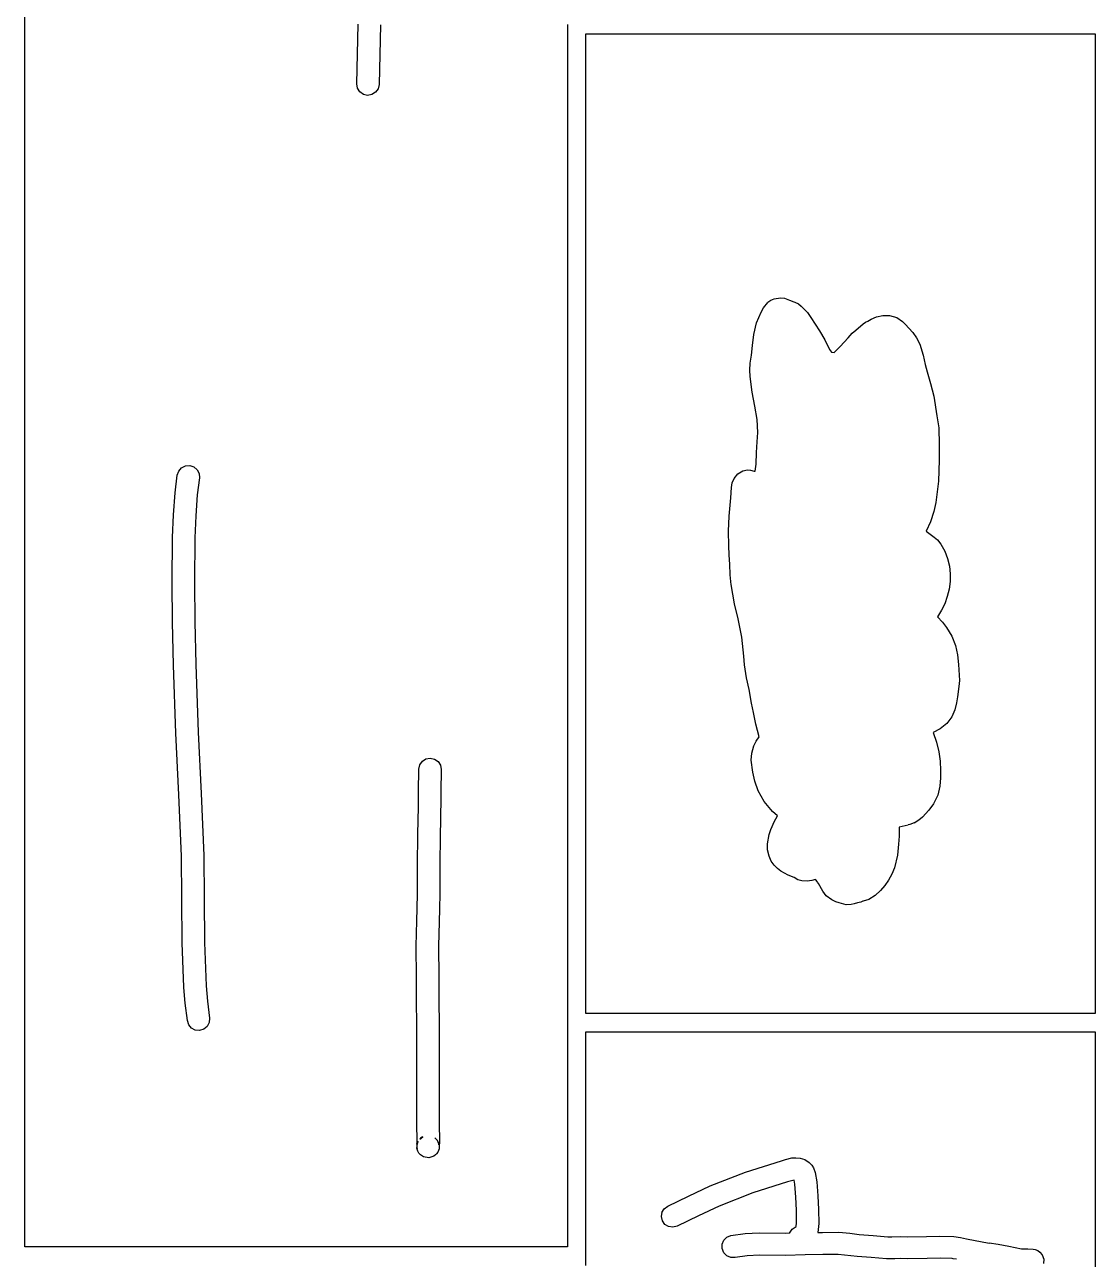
# Model space of a CAD drawing. Extents: x -67 to 553, y 0 to 8091.
# Drawn here: x -67.2 to 163.4, y 5967.6 to 6233.6 of the extents above; entities that cross this region are included whole.
import ezdxf

# ---------------------------------------------------------------- set-up
doc = ezdxf.new("R2010")
doc.units = 0

msp = doc.modelspace()

# ---------------------------------------------------------------- linework, layer by layer
at = {"layer": 'Calque_1'}
for p, q in [((-67.1721, 5970.31), (-67.1721, 6662.21)), ((4.35358, 6220.81), (4.694601, 6233.6637)), ((9.49477, 6233.58), (9.153273, 6220.7125)), ((49.7322, 6233.61), (49.7322, 5970.31)), ((53.732, 6020.62), (53.732, 6231.61)), ((53.732, 6231.61), (163.447, 6231.61)), ((163.447, 6231.61), (163.447, 6020.62)), ((4.518135, 6219.88869), (4.353581, 6220.81053)), ((9.15328, 6220.71), (8.952574, 6219.795272)), ((5.02295, 6219.1), (4.518135, 6219.88869)), ((5.791192, 6218.561083), (5.02295, 6219.096334)), ((6.70588, 6218.36), (5.791192, 6218.561083)), ((7.628288, 6218.525242), (6.70639, 6218.360605)), ((6.70639, 6218.36), (6.70639, 6218.36)), ((8.41702, 6219.03), (7.628288, 6218.525242)), ((8.952574, 6219.795272), (8.417025, 6219.02699)), ((91.4692, 6171.63), (91.949815, 6172.59123)), ((91.9498, 6172.59), (92.927487, 6173.77189)), ((92.9275, 6173.78), (93.550815, 6174.2223)), ((93.550815, 6174.2223), (94.249876, 6174.520039)), ((94.249876, 6174.520039), (95.66839, 6174.738584)), ((95.6684, 6174.73), (95.6684, 6174.73)), ((95.6693, 6174.74), (96.464107, 6174.651894)), ((96.4641, 6174.65), (97.555532, 6174.279021)), ((97.555532, 6174.279021), (98.13118, 6174.008651)), ((98.1312, 6174.01), (98.281539, 6173.964293)), ((98.281539, 6173.964293), (98.723919, 6173.827702)), ((98.7239, 6173.82), (99.505535, 6173.4264)), ((99.505535, 6173.4264), (100.1032, 6172.939732)), ((100.103, 6172.94), (101.416396, 6171.602466)), ((90.4625, 6169.35), (91.46919, 6171.63573)), ((101.416396, 6171.602466), (102.1985, 6170.50266)), ((102.199, 6170.51), (104.0092, 6167.6652)), ((113.954, 6169.48), (114.42382, 6169.742731)), ((114.424, 6169.74), (115.165997, 6170.13952)), ((115.166, 6170.14), (116.310559, 6170.632087)), ((116.310559, 6170.632087), (117.664421, 6170.961431)), ((117.664421, 6170.961431), (119.148065, 6170.975111)), ((119.148065, 6170.975111), (120.68197, 6170.520206)), ((120.682, 6170.52), (121.930584, 6169.672542)), ((89.878213, 6166.845506), (90.462495, 6169.34515)), ((104.009, 6167.66), (105.1588, 6165.67563)), ((110.18, 6166.11), (111.107192, 6167.108834)), ((111.107192, 6167.108834), (111.88889, 6167.75227)), ((111.888, 6167.75), (113.43369, 6169.14329)), ((113.434, 6169.15), (113.954302, 6169.48311)), ((121.930584, 6169.672542), (122.48601, 6169.06479)), ((122.486, 6169.07), (124.125029, 6167.276853)), ((124.125029, 6167.276853), (124.927564, 6166.120748)), ((89.3975, 6162.42), (89.628005, 6164.48348)), ((89.628, 6164.48), (89.878213, 6166.845506)), ((105.159, 6165.68), (106.15939, 6163.6062)), ((108.515, 6164.29), (110.17949, 6166.10954)), ((124.927564, 6166.120748), (125.6238, 6164.74671)), ((125.624, 6164.74), (126.343197, 6162.386632)), ((89.0879, 6160.7), (89.397515, 6162.41979)), ((106.159, 6163.6), (106.612813, 6163.058928)), ((106.613, 6163.06), (107.164391, 6162.963956)), ((107.164, 6162.97), (108.5148, 6164.29609)), ((126.343197, 6162.386632), (126.76351, 6160.39502)), ((89.002972, 6159.170187), (89.08786, 6160.69809)), ((89.0659, 6157.78), (89.002972, 6159.170187)), ((126.764, 6160.4), (127.2017, 6158.81356)), ((89.51605, 6154.452878), (89.06592, 6157.7782)), ((127.201, 6158.81), (127.95059, 6156.299504)), ((127.201, 6158.81), (127.201, 6158.81)), ((90.111422, 6151.39454), (89.51605, 6154.452878)), ((127.95059, 6156.299504), (128.6551, 6153.53739)), ((90.605339, 6148.510982), (90.111422, 6151.39454)), ((128.655, 6153.54), (129.315505, 6149.33048)), ((90.7511, 6145.71), (90.605339, 6148.510982)), ((129.315, 6149.33), (129.7196, 6146.72809)), ((129.72, 6146.73), (129.832428, 6143.118737)), ((129.72, 6146.73), (129.72, 6146.73)), ((90.4545, 6141.43), (90.584989, 6143.752511)), ((90.584989, 6143.752511), (90.751098, 6145.70831)), ((129.832428, 6143.118737), (129.780986, 6139.79105)), ((90.368038, 6138.91496), (90.454487, 6141.43108)), ((-33.998252, 6137.437841), (-33.383262, 6138.14411)), ((-33.3832, 6138.15), (-32.544734, 6138.567214)), ((-32.544734, 6138.567214), (-31.61044, 6138.631806)), ((-31.6105, 6138.63), (-30.722625, 6138.331881)), ((-30.722625, 6138.331881), (-30.01644, 6137.716659)), ((90.1481, 6137.42), (90.368038, 6138.91496)), ((129.781, 6139.79), (129.645216, 6135.236858)), ((-34.7803, 6132.77), (-34.296113, 6136.55856)), ((-34.2961, 6136.55), (-33.998252, 6137.437841)), ((-30.0164, 6137.72), (-29.599414, 6136.881438)), ((-29.5352, 6135.94), (-30.0033, 6132.29484)), ((-29.599414, 6136.881438), (-29.53515, 6135.94703)), ((85.254598, 6134.885208), (85.625285, 6135.85791)), ((85.6253, 6135.86), (86.412397, 6136.824669)), ((86.412397, 6136.824669), (87.51622, 6137.46866)), ((87.5162, 6137.47), (88.5066, 6137.672022)), ((88.5066, 6137.672022), (89.205481, 6137.648693)), ((89.205481, 6137.648693), (89.96558, 6137.43825)), ((89.9656, 6137.44), (90.148109, 6137.426771)), ((129.645216, 6135.236858), (129.089618, 6130.67617)), ((-35.129369, 6128.010166), (-34.780207, 6132.765)), ((84.936, 6131.67), (85.085807, 6133.90546)), ((85.0858, 6133.9), (85.254598, 6134.885208)), ((-30.0033, 6132.3), (-30.335997, 6127.76341)), ((84.5629, 6127.71), (84.935988, 6131.66552)), ((129.09, 6130.68), (128.686379, 6128.69721)), ((-35.311318, 6123.122119), (-35.129369, 6128.010166)), ((-30.335997, 6127.76341), (-30.510499, 6123.018184)), ((84.467792, 6124.465905), (84.562909, 6127.70576)), ((128.686, 6128.69), (127.944836, 6126.530574)), ((127.944836, 6126.530574), (127.01841, 6124.45985)), ((-35.3915, 6113.46), (-35.311318, 6123.122119)), ((-30.510499, 6123.018184), (-30.591415, 6113.4588)), ((84.5319, 6121.36), (84.467792, 6124.465905)), ((127.019, 6124.46), (128.75689, 6123.21355)), ((128.757, 6123.22), (129.424014, 6122.595386)), ((129.424014, 6122.595386), (130.16572, 6121.69336)), ((84.5719, 6119.33), (84.531895, 6121.36438)), ((84.714, 6117.36), (84.571892, 6119.33114)), ((130.165, 6121.69), (131.024172, 6120.194318)), ((131.024172, 6120.194318), (131.640211, 6118.616624)), ((84.808547, 6115.112382), (84.714008, 6117.35922)), ((131.640211, 6118.616624), (132.027172, 6116.982604)), ((132.027172, 6116.982604), (132.199104, 6115.317946)), ((85.0282, 6112.96), (84.808547, 6115.112382)), ((132.199104, 6115.317946), (132.17006, 6113.648339)), ((-35.3922, 6113.46), (-35.3922, 6113.46)), ((-35.339436, 6104.852991), (-35.392188, 6113.4583)), ((-30.5914, 6113.46), (-30.541606, 6104.931141)), ((85.7449, 6108.84), (85.028198, 6112.96406)), ((131.954093, 6111.999471), (131.565252, 6110.397028)), ((132.17006, 6113.648339), (131.954093, 6111.999471)), ((86.5268, 6105.61), (85.744904, 6108.83738)), ((131.018, 6108.87), (130.339987, 6107.4392)), ((131.565252, 6110.397028), (131.017592, 6108.8667)), ((129.439, 6106.01), (130.529516, 6104.879239)), ((130.339987, 6107.4392), (129.43929, 6106.01118)), ((-35.1121, 6095.65), (-35.339436, 6104.852991)), ((-30.541606, 6104.931141), (-30.3129, 6095.7806)), ((87.2983, 6101.64), (86.526802, 6105.60557)), ((130.529516, 6104.879239), (131.4161, 6103.76634)), ((131.416, 6103.76), (132.567642, 6101.835102)), ((87.7195, 6097.58), (87.29831, 6101.64029)), ((132.567642, 6101.835102), (133.31933, 6099.87374)), ((133.31933, 6099.87374), (133.767905, 6097.851756)), ((-34.6175, 6080.96), (-35.112111, 6095.6541)), ((-30.3129, 6095.78), (-29.821993, 6081.1721)), ((87.8678, 6095.71), (87.719501, 6097.57849)), ((88.331724, 6092.907241), (87.867794, 6095.70907)), ((133.767905, 6097.851756), (134.01021, 6095.74499)), ((134.011, 6095.75), (134.160886, 6092.33926)), ((88.8558, 6090.36), (88.331724, 6092.907241)), ((89.3757, 6087.41), (88.855794, 6090.36486)), ((134.085, 6091.01), (133.761494, 6088.80761)), ((134.161, 6092.34), (134.085012, 6091.00835)), ((89.8279, 6085.44), (89.375701, 6087.40479)), ((133.529134, 6087.48538), (133.159563, 6086.02823)), ((133.761, 6088.8), (133.529134, 6087.48538)), ((90.331329, 6082.933673), (89.82789, 6085.44668)), ((133.159563, 6086.02823), (132.515416, 6084.524842)), ((91.0309, 6080.2), (90.331329, 6082.933673)), ((131.46, 6083.08), (130.034104, 6081.889211)), ((132.515416, 6084.524842), (131.45982, 6083.07151)), ((-33.952645, 6067.7077), (-34.61748, 6080.956)), ((-29.822, 6081.17), (-29.158012, 6067.953615)), ((90.385555, 6079.277397), (91.03092, 6080.19474)), ((128.498, 6081.1), (129.264452, 6079.060386)), ((130.034104, 6081.889211), (128.49839, 6081.10859)), ((89.347537, 6075.148473), (89.431942, 6076.650334)), ((89.431942, 6076.650334), (89.86349, 6078.24499)), ((89.8635, 6078.24), (90.385555, 6079.277397)), ((129.264452, 6079.060386), (129.742732, 6076.989769)), ((129.742732, 6076.989769), (129.993721, 6074.924609)), ((17.756, 6073.25), (17.964302, 6074.179888)), ((17.964302, 6074.179888), (18.494603, 6074.931654)), ((18.494603, 6074.931654), (19.268101, 6075.429768)), ((19.268101, 6075.429768), (20.20599, 6075.5987)), ((20.206, 6075.6), (21.120431, 6075.397892)), ((21.120431, 6075.397892), (21.8879, 6074.86102)), ((21.8879, 6074.86), (22.39156, 6074.070582)), ((22.39156, 6074.070582), (22.554702, 6073.14841)), ((89.6904, 6072.58), (89.347537, 6075.148473)), ((129.993721, 6074.924609), (130.0783, 6072.90137)), ((17.6532, 6068.42), (17.756017, 6073.25287)), ((22.5547, 6073.15), (22.452888, 6068.35602)), ((90.126406, 6070.628435), (89.69041, 6072.57388)), ((130.075447, 6071.335948), (129.932365, 6069.541727)), ((130.079, 6072.91), (130.075447, 6071.335948)), ((90.8573, 6068.58), (90.126406, 6070.628435)), ((129.932365, 6069.541727), (129.49815, 6067.642533)), ((-33.4031, 6054.49), (-33.952645, 6067.7077)), ((-29.158012, 6067.953615), (-28.60449, 6054.6217)), ((17.6222, 6065.73), (17.653183, 6068.41922)), ((22.4949, 6067), (22.417906, 6062.71402)), ((22.4529, 6068.35), (22.441788, 6067.390357)), ((22.4419, 6067.39), (22.476878, 6067.379417)), ((22.4769, 6067.38), (22.494892, 6067.133938)), ((22.4949, 6067.14), (22.4949, 6067.002152)), ((92.137656, 6066.278125), (90.85728, 6068.58833)), ((93.8984, 6064.11), (92.137656, 6066.278125)), ((129.49815, 6067.642533), (128.6212, 6065.75356)), ((17.6162, 6062.8), (17.646204, 6064.4846)), ((17.6362, 6064.53), (17.622177, 6064.685046)), ((17.6222, 6064.69), (17.6222, 6065.72769)), ((17.6462, 6064.49), (17.636146, 6064.538948)), ((94.9609, 6063.16), (93.89841, 6064.101651)), ((127.606, 6064.4), (126.258523, 6062.90233)), ((128.621, 6065.75), (127.60611, 6064.40539)), ((17.5212, 6058.58), (17.616212, 6062.79587)), ((22.4179, 6062.71), (22.322888, 6058.48329)), ((93.545888, 6060.24771), (93.828105, 6060.84957)), ((93.8281, 6060.85), (94.263207, 6061.898243)), ((94.263207, 6061.898243), (94.96089, 6063.16298)), ((123.115, 6061.19), (121.1999, 6060.720894)), ((121.2, 6060.72), (121.220098, 6058.801144)), ((123.482771, 6061.269142), (123.11512, 6061.195819)), ((124.422, 6061.63), (123.482771, 6061.269142)), ((125.412749, 6062.215357), (124.42219, 6061.62294)), ((126.258523, 6062.90233), (125.412749, 6062.215357)), ((17.4412, 6053.1), (17.521183, 6058.58639)), ((22.3229, 6058.49), (22.243896, 6053.06658)), ((92.804842, 6057.131729), (93.181102, 6059.17381)), ((93.1812, 6059.17), (93.545888, 6060.24771)), ((121.220098, 6058.801144), (121.05059, 6057.04521)), ((92.830117, 6055.872772), (92.804842, 6057.131729)), ((93.1602, 6054.46), (92.830117, 6055.872772)), ((121.051, 6057.05), (120.847906, 6054.71876)), ((-33.3051, 6045.27), (-33.403102, 6054.49574)), ((-28.6045, 6054.62), (-28.505493, 6045.28842)), ((17.4302, 6048.27), (17.441312, 6053.10129)), ((22.2439, 6053.06), (22.232788, 6048.26602)), ((93.642803, 6053.402044), (93.1602, 6054.4549)), ((94.257141, 6052.528131), (93.642803, 6053.402044)), ((120.848, 6054.72), (120.170257, 6051.993969)), ((94.96466, 6051.812403), (94.257141, 6052.528131)), ((95.726804, 6051.234102), (94.96466, 6051.812403)), ((97.260739, 6050.406748), (95.726804, 6051.234102)), ((98.5505, 6049.88), (97.260739, 6050.406748)), ((119.626264, 6050.637537), (118.90911, 6049.32568)), ((120.170257, 6051.993969), (119.626264, 6050.637537)), ((17.4302, 6046.48), (17.4302, 6048.27)), ((17.4302, 6048.27), (17.4302, 6048.27)), ((22.2329, 6048.27), (22.242954, 6046.45972)), ((22.2329, 6048.27), (22.2329, 6048.27)), ((22.2329, 6048.27), (22.2329, 6048.27)), ((22.2329, 6048.27), (22.2329, 6048.27)), ((22.2329, 6048.27), (22.2329, 6048.27)), ((22.2329, 6048.27), (22.2329, 6048.27)), ((22.2329, 6048.27), (22.2329, 6048.27)), ((99.394626, 6049.417025), (98.55051, 6049.880574)), ((100.2362, 6049.161735), (99.394626, 6049.417025)), ((101.387, 6049.09), (100.2362, 6049.161735)), ((102.393065, 6049.237753), (101.3865, 6049.093655)), ((103.19, 6049.49), (102.393065, 6049.237753)), ((103.63, 6048.92), (103.190713, 6049.487001)), ((103.834, 6048.59), (103.629901, 6048.917025)), ((104.71842, 6046.934326), (103.8342, 6048.59144)), ((118.13663, 6048.18931), (117.200844, 6047.068961)), ((118.909, 6049.32), (118.13663, 6048.18931)), ((-33.215054, 6035.784402), (-33.305098, 6045.2691)), ((-28.5055, 6045.29), (-28.415701, 6035.867115)), ((17.3812, 6043.24), (17.430201, 6046.47506)), ((22.2429, 6046.45), (22.191915, 6043.11943)), ((105.49857, 6045.970025), (104.71842, 6046.934326)), ((106.68, 6045.05), (105.49857, 6045.970025)), ((107.567098, 6044.613717), (106.67919, 6045.05008)), ((113.377, 6044.76), (113.069978, 6044.633529)), ((113.413, 6044.79), (113.377017, 6044.763012)), ((113.461, 6044.8), (113.413005, 6044.789417)), ((114.669, 6045.18), (113.46078, 6044.798471)), ((116.059264, 6046.038157), (114.66951, 6045.1761)), ((117.200844, 6047.068961), (116.059264, 6046.038157)), ((17.3002, 6040.56), (17.381189, 6043.23573)), ((22.1919, 6043.12), (22.1089, 6040.36569)), ((108.275, 6044.4), (107.567098, 6044.613717)), ((109.815, 6044.03), (108.2756, 6044.40412)), ((110.890116, 6044.04177), (109.81501, 6044.025267)), ((111.524, 6044.22), (110.890116, 6044.04177)), ((112.241, 6044.43), (111.523689, 6044.222567)), ((112.934, 6044.59), (112.241613, 6044.427281)), ((113.07, 6044.64), (112.933607, 6044.59899)), ((17.1302, 6035.1), (17.300221, 6040.56576)), ((22.1089, 6040.37), (21.942504, 6035.07384)), ((-32.8824, 6026.29), (-33.215054, 6035.784402)), ((-28.415701, 6035.867115), (-28.089999, 6026.5567)), ((17.2304, 6028.35), (17.130176, 6035.0974)), ((17.1302, 6035.1), (17.1302, 6035.1)), ((17.1302, 6035.1), (17.1302, 6035.1)), ((21.9425, 6035.07), (22.042803, 6028.38928)), ((-32.6023, 6022.78), (-32.882414, 6026.28387)), ((-28.09, 6026.56), (-27.82801, 6023.28049)), ((17.2304, 6026.72), (17.2304, 6028.35)), ((17.2514, 6022.42), (17.230498, 6026.72371)), ((22.0428, 6028.39), (22.0428, 6026.71413)), ((22.0428, 6026.72), (22.063702, 6022.44989)), ((-32.1331, 6019.06), (-32.602285, 6022.78586)), ((-27.828, 6023.28), (-27.360799, 6019.5724)), ((17.3104, 6019.07), (17.251398, 6022.40745)), ((17.2514, 6022.4), (17.2514, 6022.42)), ((22.0638, 6022.45), (22.0638, 6022.41)), ((22.0638, 6022.41), (22.122802, 6019.12123)), ((-31.845886, 6018.151581), (-32.13311, 6019.06016)), ((-31.253121, 6017.447988), (-31.845886, 6018.151581)), ((-27.444342, 6018.63708), (-27.878483, 6017.80735)), ((-27.3608, 6019.57), (-27.444342, 6018.63708)), ((17.3104, 6014.37), (17.3104, 6019.06317)), ((22.1228, 6019.12), (22.1228, 6014.33475)), ((163.447, 6020.62), (53.732, 6020.62)), ((-30.439798, 6017.017941), (-31.253121, 6017.447988)), ((-29.4909, 6016.93), (-30.439798, 6017.017941)), ((-28.59707, 6017.209529), (-29.49082, 6016.929732)), ((-27.8784, 6017.81), (-28.59707, 6017.209529)), ((53.732, 5966.31), (53.732, 6016.62)), ((53.732, 6016.62), (163.447, 6016.62)), ((163.447, 6016.62), (163.447, 5553.12)), ((17.2894, 6009.9), (17.310302, 6014.37251)), ((22.1228, 6014.33), (22.101898, 6009.91676)), ((17.3164, 6005.65), (17.289386, 6009.9)), ((22.1018, 6009.92), (22.128814, 6005.62926)), ((17.2964, 6000.37), (17.316508, 6005.65187)), ((22.1288, 6005.63), (22.107898, 6000.3476)), ((17.3194, 5996.27), (17.296381, 6000.36469)), ((22.1078, 6000.35), (22.130819, 5996.34871)), ((17.3624, 5993.76), (17.319379, 5996.27513)), ((22.1308, 5996.35), (22.173795, 5993.6883)), ((17.281077, 5991.561397), (17.317401, 5991.607964)), ((17.5029, 5990.96), (17.281077, 5991.561397)), ((17.3174, 5991.61), (17.286917, 5991.754528)), ((17.286917, 5991.754528), (17.343329, 5991.505754)), ((17.3304, 5992.48), (17.344423, 5992.912593)), ((17.5857, 5993.05), (17.330404, 5992.484851)), ((17.335539, 5992.291631), (17.585705, 5993.04278)), ((17.3434, 5991.5), (17.335539, 5992.291631)), ((17.3444, 5992.91), (17.362392, 5993.753755)), ((17.9135, 5993.53), (18.595595, 5994.027681)), ((17.9135, 5993.53), (17.9135, 5993.53)), ((18.1103, 5993.73), (17.913503, 5993.529975)), ((18.454, 5993.98), (18.110307, 5993.727852)), ((18.5956, 5994.03), (18.453995, 5993.985021)), ((21.1497, 5993.81), (21.648131, 5993.304944)), ((21.3285, 5993.69), (21.149721, 5993.806946)), ((21.6463, 5993.33), (21.328483, 5993.690097)), ((21.8913, 5992.9), (21.646296, 5993.327831)), ((21.648131, 5993.304944), (21.977077, 5992.67626)), ((21.9773, 5992.67), (21.89131, 5992.898864)), ((21.9771, 5992.67), (21.9773, 5992.67)), ((22.0623, 5992.33), (22.020284, 5992.56151)), ((22.0203, 5992.56), (22.062316, 5992.32849)), ((22.1348, 5992.19), (22.094795, 5991.622999)), ((22.0948, 5991.62), (22.115613, 5991.445342)), ((22.1538, 5992.78), (22.13475, 5992.18363)), ((22.1738, 5993.67), (22.153692, 5992.77862)), ((22.1738, 5993.68), (22.1738, 5993.68)), ((22.1738, 5993.68), (22.1738, 5993.68)), ((22.1738, 5993.68), (22.1738, 5993.68)), ((22.1738, 5993.68), (22.1738, 5993.68)), ((22.1738, 5993.68), (22.1738, 5993.68)), ((22.1738, 5993.68), (22.1738, 5993.68)), ((22.1738, 5993.68), (22.1738, 5993.68)), ((22.1738, 5993.68), (22.1738, 5993.68)), ((22.1738, 5993.68), (22.1738, 5993.68)), ((22.1738, 5993.68), (22.1738, 5993.68)), ((22.1738, 5993.68), (22.1738, 5993.68)), ((22.1738, 5993.68), (22.1738, 5993.68)), ((22.1738, 5993.68), (22.1738, 5993.68)), ((22.1738, 5993.68), (22.1738, 5993.68)), ((22.1738, 5993.68), (22.1738, 5993.68)), ((22.1738, 5993.68), (22.1738, 5993.68)), ((22.1738, 5993.68), (22.1738, 5993.68)), ((22.1738, 5993.68), (22.1738, 5993.68)), ((22.1738, 5993.68), (22.1738, 5993.68)), ((22.1738, 5993.68), (22.1738, 5993.68)), ((22.1738, 5993.68), (22.1738, 5993.68)), ((22.1738, 5993.68), (22.1738, 5993.68)), ((22.1738, 5993.68), (22.1738, 5993.68)), ((17.7494, 5990.53), (17.502914, 5990.960477)), ((18.0682, 5990.17), (17.749404, 5990.531156)), ((18.73638, 5989.725262), (18.068176, 5990.163676)), ((19.8738, 5989.53), (18.73638, 5989.725262)), ((19.885114, 5989.524688), (19.873737, 5989.532625)), ((20.956804, 5989.866794), (19.885114, 5989.524688)), ((21.301, 5990.12), (20.956804, 5989.866794)), ((21.5336, 5990.36), (21.301005, 5990.123727)), ((21.7961, 5990.73), (21.533607, 5990.357467)), ((22.115613, 5991.445342), (21.796086, 5990.733912)), ((88.071366, 5986.431785), (95.8412, 5988.88533)), ((95.8412, 5988.89), (96.738409, 5989.170392)), ((96.738409, 5989.170392), (98.0769, 5989.472612)), ((98.0769, 5989.47), (98.927937, 5989.529002)), ((98.927937, 5989.529002), (99.893657, 5989.433818)), ((99.893657, 5989.433818), (100.893146, 5989.117873)), ((100.893146, 5989.117873), (101.84549, 5988.514591)), ((80.4669, 5983.45), (88.071366, 5986.431785)), ((101.845, 5988.51), (102.414068, 5987.921381)), ((102.414068, 5987.921381), (102.763287, 5987.358433)), ((102.763287, 5987.358433), (103.11532, 5986.30946)), ((103.116, 5986.31), (103.47369, 5984.34071)), ((97.1617, 5984.3), (89.677796, 5981.937238)), ((98.569, 5984.69), (97.16171, 5984.300269)), ((98.7185, 5983.83), (98.568984, 5984.692011)), ((98.9136, 5981), (98.718523, 5983.83263)), ((103.473, 5984.34), (103.688106, 5981.28751)), ((71.3404, 5979.09), (75.812919, 5981.266757)), ((75.812919, 5981.266757), (80.46687, 5983.45562)), ((89.677796, 5981.937238), (82.3928, 5979.08057)), ((99.071161, 5978.19716), (98.913602, 5980.99635)), ((103.689, 5981.29), (103.855109, 5978.350646)), ((70.0974, 5977.73), (70.584434, 5978.529637)), ((70.584434, 5978.529637), (71.34041, 5979.08202)), ((82.3928, 5979.08), (77.951087, 5976.985959)), ((103.855109, 5978.350646), (103.887808, 5975.32577)), ((69.966951, 5976.839965), (70.111006, 5977.76541)), ((70.188, 5975.93), (69.966951, 5976.839965)), ((70.111, 5977.77), (70.097506, 5977.736133)), ((70.740554, 5975.177098), (70.18798, 5975.93328)), ((77.951087, 5976.985959), (73.37571, 5974.76333)), ((99.1018, 5975.47), (99.071161, 5978.19716)), ((71.5404, 5974.69), (70.740554, 5975.177098)), ((72.46575, 5974.548908), (71.54042, 5974.692742)), ((73.3757, 5974.77), (72.46575, 5974.548908)), ((84.9718, 5972.76), (88.032014, 5973.177529)), ((88.032014, 5973.177529), (91.009746, 5973.317939)), ((91.009746, 5973.317939), (96.6937, 5973.27382)), ((96.6937, 5973.28), (97.558093, 5973.313073)), ((97.5581, 5973.31), (98.114104, 5974.174292)), ((98.114104, 5974.174292), (98.9806, 5974.72684)), ((98.9806, 5974.73), (99.101779, 5975.473743)), ((103.887, 5975.33), (103.649299, 5973.41363)), ((103.65, 5973.41), (104.67579, 5973.41)), ((104.675, 5973.41), (108.19819, 5973.471119)), ((108.199, 5973.47), (110.56611, 5973.255853)), ((110.56611, 5973.255853), (112.56401, 5972.998249)), ((112.564, 5973), (115.56908, 5972.806061)), ((49.7322, 5970.31), (-67.1721, 5970.31)), ((83.0706, 5969.95), (83.078629, 5970.902897)), ((83.078629, 5970.902897), (83.43894, 5971.749431)), ((83.43894, 5971.749431), (84.090377, 5972.399115)), ((84.090377, 5972.399115), (84.97179, 5972.76146)), ((115.569, 5972.81), (118.7273, 5972.516048)), ((118.727, 5972.51), (119.600891, 5972.499417)), ((119.601, 5972.5), (121.5224, 5972.592075)), ((121.522, 5972.59), (123.08809, 5972.486283)), ((123.088, 5972.49), (127.1171, 5972.572021)), ((127.118, 5972.57), (129.949216, 5972.645373)), ((129.949216, 5972.645373), (132.9728, 5972.559417)), ((132.972, 5972.56), (134.4262, 5972.328754)), ((134.427, 5972.33), (135.7111, 5972.079704)), ((135.711, 5972.08), (140.5507, 5971.156341)), ((140.55, 5971.16), (142.54215, 5970.876169)), ((142.54215, 5970.876169), (144.78669, 5970.453034)), ((144.787, 5970.45), (147.57301, 5969.909192)), ((83.432941, 5969.069805), (83.07061, 5969.95129)), ((84.082597, 5968.418332), (83.432941, 5969.069805)), ((84.929133, 5968.058016), (84.082597, 5968.418332)), ((85.8821, 5968.05), (84.929133, 5968.058016)), ((88.437678, 5968.394201), (85.8821, 5968.053757)), ((91.0891, 5968.51294), (88.437678, 5968.394201)), ((96.6873, 5968.48), (91.0891, 5968.51294)), ((100.983, 5968.64), (96.68702, 5968.476488)), ((104.729, 5968.65), (100.98351, 5968.639417)), ((108.073, 5968.71), (104.72899, 5968.648088)), ((112.15, 5968.26), (108.07312, 5968.71376)), ((115.193, 5968.06), (112.15008, 5968.257379)), ((118.476, 5967.76), (115.19271, 5968.065064)), ((120.233, 5967.78), (118.4762, 5967.756188)), ((121.516, 5967.83), (120.2329, 5967.777877)), ((123.02, 5967.73), (121.51571, 5967.833187)), ((127.256, 5967.81), (123.02029, 5967.726921)), ((130.022643, 5967.877369), (127.25571, 5967.81)), ((132.596, 5967.81), (130.022643, 5967.877369)), ((132.849264, 5967.769658), (132.595818, 5967.813512)), ((133.553, 5967.65), (132.849264, 5967.769658)), ((147.573, 5969.91), (147.932277, 5969.91)), ((147.932, 5969.91), (148.878122, 5969.933812)), ((148.878, 5969.93), (150.0623, 5969.854858)), ((150.063, 5969.86), (150.469737, 5969.78132)), ((150.469737, 5969.78132), (151.0817, 5969.517894)), ((151.081, 5969.52), (151.525371, 5969.214274)), ((151.525371, 5969.214274), (152.013179, 5968.633118)), ((152.014, 5968.63), (152.333206, 5967.703694)), ((152.333206, 5967.703694), (152.310703, 5966.73135))]:
    msp.add_line(p, q, dxfattribs=at)

doc.saveas('drawing.dxf')
